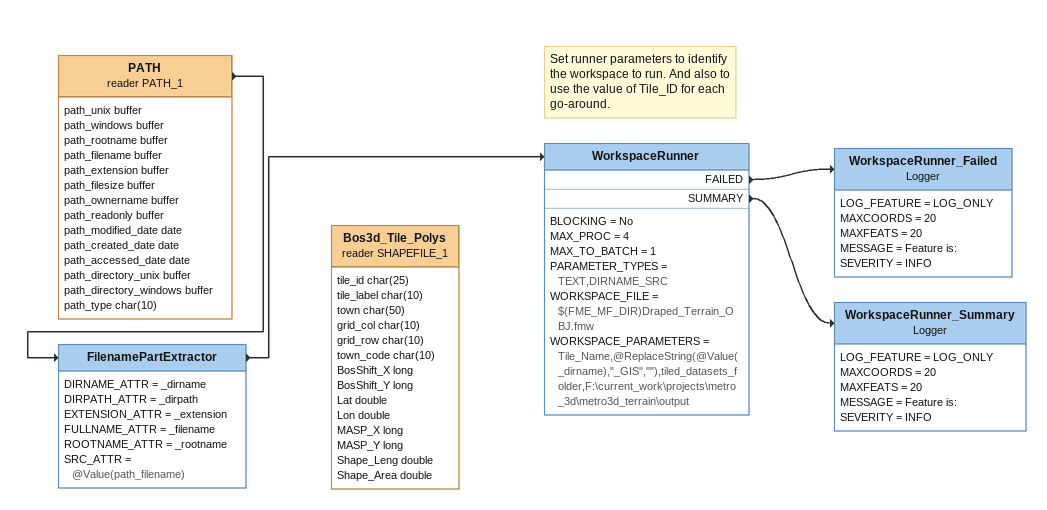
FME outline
PATH (reader PATH_1)
    attributes: path_unix buffer, path_windows buffer, path_rootname buffer, path_filename buffer, path_extension buffer, path_filesize buffer, path_ownername buffer, path_readonly buffer, path_modified_date date, path_created_date date, path_accessed_date date, path_directory_unix buffer, path_directory_windows buffer, path_type char(10)
    -> FilenamePartExtractor
FilenamePartExtractor
    DIRNAME_ATTR = _dirname
    DIRPATH_ATTR = _dirpath
    EXTENSION_ATTR = _extension
    FULLNAME_ATTR = _filename
    ROOTNAME_ATTR = _rootname
    SRC_ATTR = @Value(path_filename)
    -> WorkspaceRunner
Note: Set runner parameters to identify the workspace to run. And also to use the value of Tile_ID for each go-around.
WorkspaceRunner
    BLOCKING = No
    MAX_PROC = 4
    MAX_TO_BATCH = 1
    PARAMETER_TYPES = TEXT,DIRNAME_SRC
    WORKSPACE_FILE = $(FME_MF_DIR)Draped_Terrain_OBJ.fmw
    WORKSPACE_PARAMETERS = Tile_Name,@ReplaceString(@Value(_dirname),"_GIS",""),tiled_datasets_folder,F:\current_work\projects\metro_3d\metro3d_terrain\output
    FAILED -> WorkspaceRunner_Failed
    SUMMARY -> WorkspaceRunner_Summary
WorkspaceRunner_Failed: Logger
    LOG_FEATURE = LOG_ONLY
    MAXCOORDS = 20
    MAXFEATS = 20
    MESSAGE = Feature is:
    SEVERITY = INFO
WorkspaceRunner_Summary: Logger
    LOG_FEATURE = LOG_ONLY
    MAXCOORDS = 20
    MAXFEATS = 20
    MESSAGE = Feature is:
    SEVERITY = INFO
Bos3d_Tile_Polys (reader SHAPEFILE_1)
    attributes: tile_id char(25), tile_label char(10), town char(50), grid_col char(10), grid_row char(10), town_code char(10), BosShift_X long, BosShift_Y long, Lat double, Lon double, MASP_X long, MASP_Y long, Shape_Leng double, Shape_Area double
